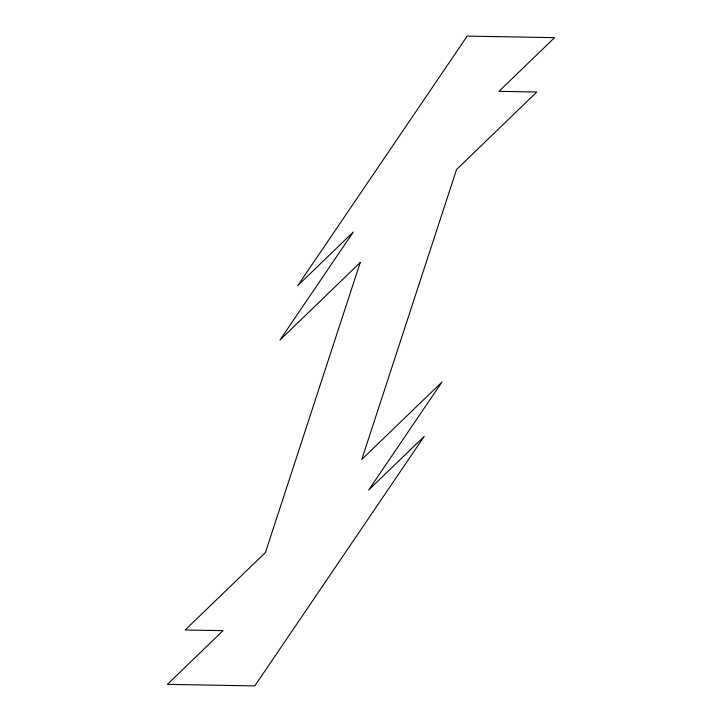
<?xml version="1.0" encoding="UTF-8"?>
<svg xmlns="http://www.w3.org/2000/svg" width="722" height="722" viewBox="0 0 722 722"><rect width="100%" height="100%" fill="white"/><g stroke="black" fill="none" stroke-linecap="round" stroke-linejoin="round"><path stroke-width="1.08" d="M360.224 262.528L265.452 552.483L185.193 629.99L223.026 630.658L167.423 684.357L254.803 685.9L424.265 436.332L368.662 490.03L442.035 381.965L361.776 459.472L456.548 169.517L536.807 92.01L498.974 91.342L554.577 37.643L467.197 36.1L297.735 285.668L353.338 231.97L279.965 340.035L360.224 262.528"/></g></svg>
